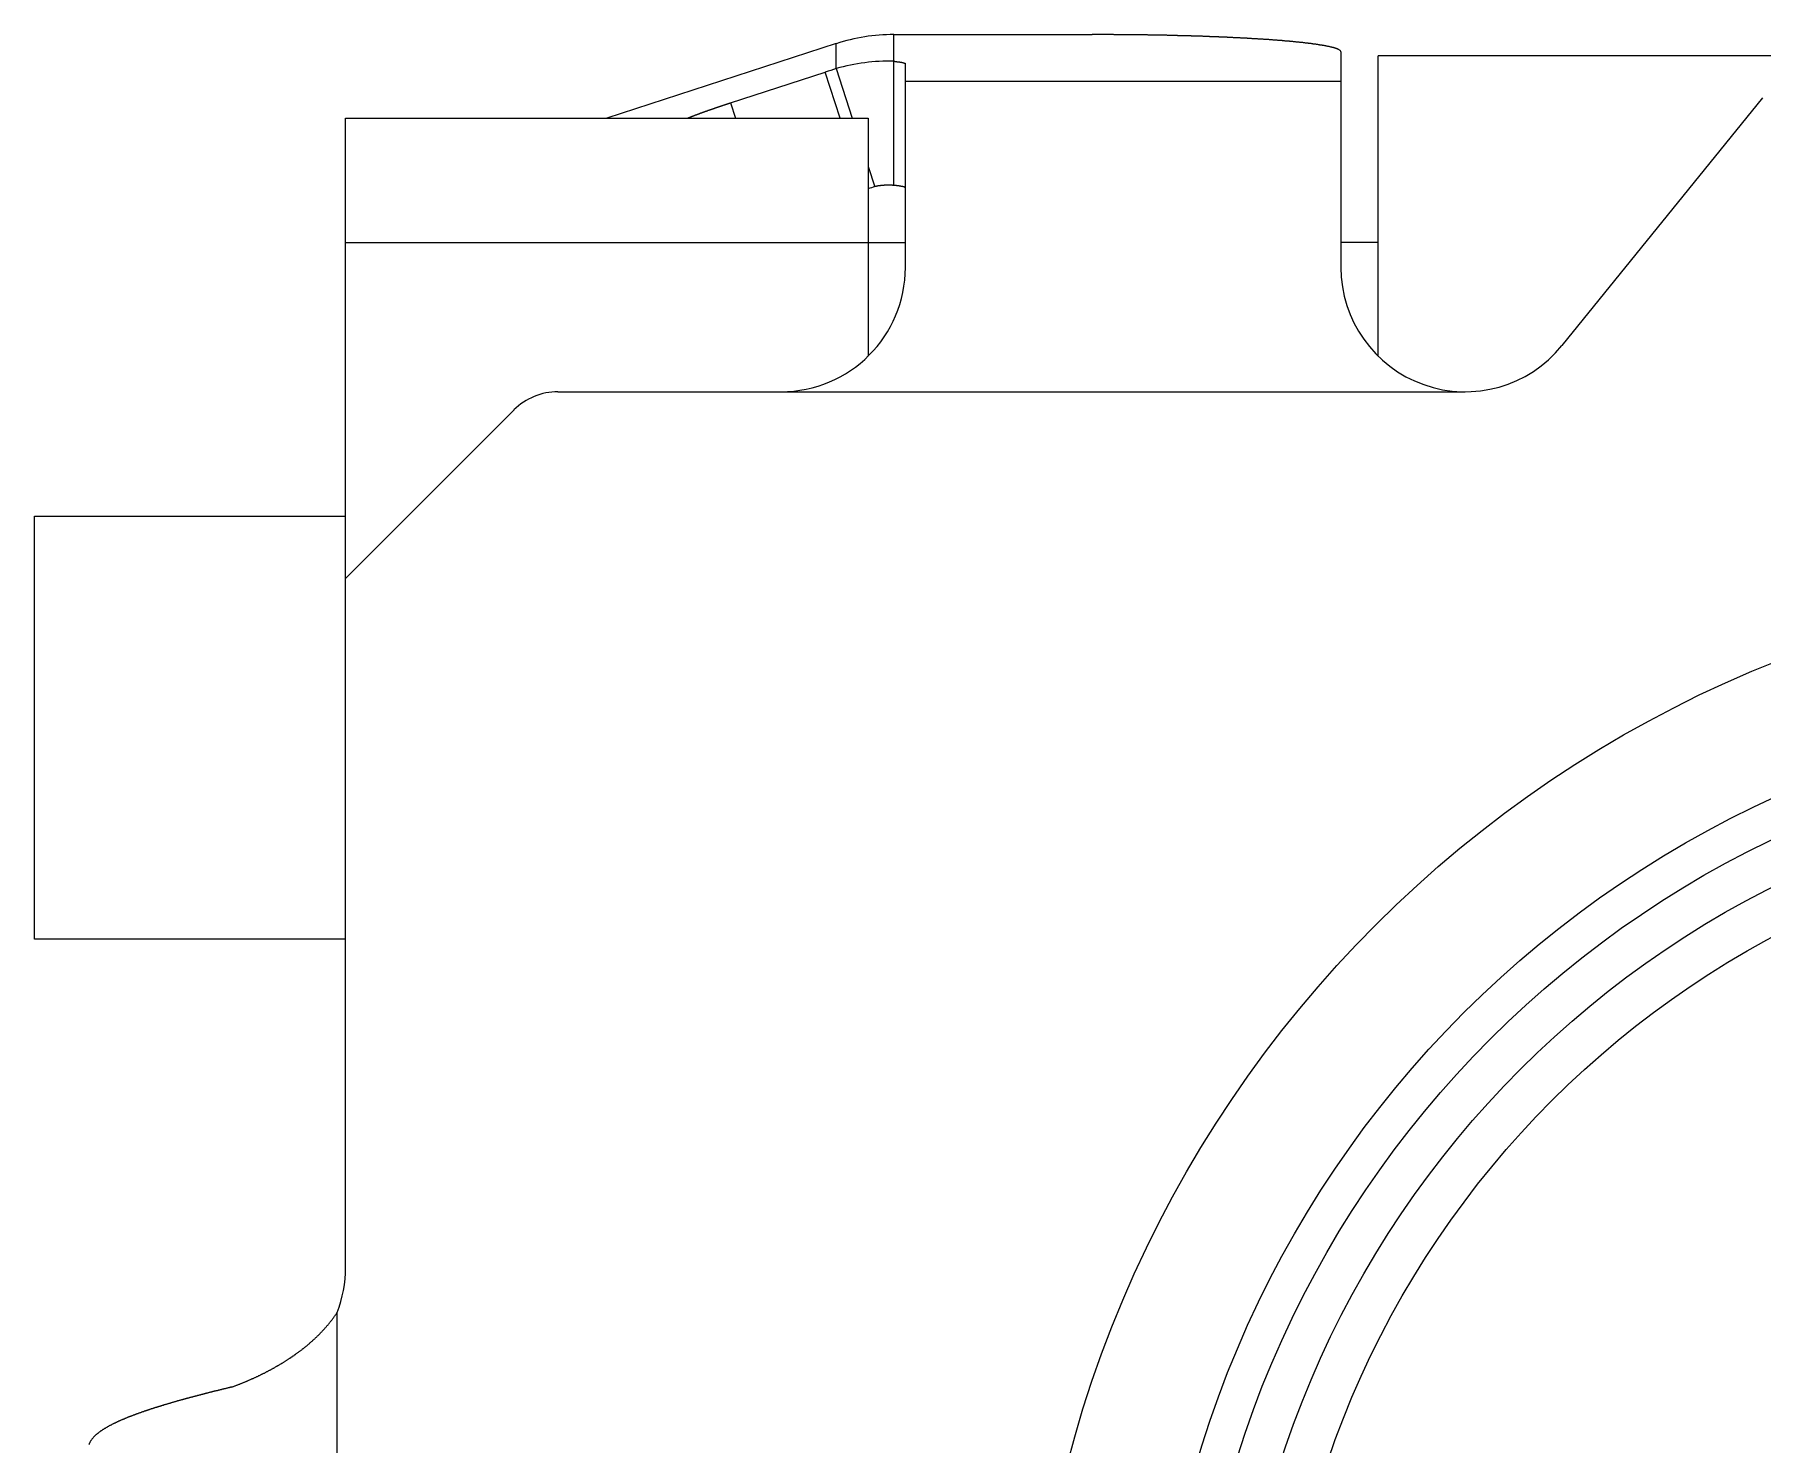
# Model space of a CAD drawing. Extents: x 16.7 to 47.9, y 2.6 to 52.9.
# Drawn here: x 28.03 to 29.419, y 49.225 to 50.358 of the extents above; entities that cross this region are included whole.
import ezdxf

# ---------------------------------------------------------------- set-up
doc = ezdxf.new("R2010")
doc.units = 0
doc.header["$LTSCALE"] = 16.335
doc.layers.get('0').update_dxf_attribs({"linetype": 'CONTINUOUS'})

msp = doc.modelspace()

# ---------------------------------------------------------------- linework, layer by layer
for p, q in [((28.6743, 50.3505), (28.4899, 50.2907)), ((28.6743, 50.3304), (28.6743, 50.3505)), ((28.7206, 50.2366), (28.7206, 50.3578)), ((28.7206, 50.3578), (28.8799, 50.3578)), ((28.7299, 50.1707), (28.7299, 50.3343)), ((29.0799, 50.3439), (29.0799, 50.1707)), ((29.1099, 50.0993), (29.1099, 50.3407)), ((30.4499, 50.3407), (29.1099, 50.3407)), ((28.5893, 50.3029), (28.6654, 50.3276)), ((28.6774, 50.2907), (28.6654, 50.3276)), ((28.6743, 50.3304), (28.6872, 50.2907)), ((29.0799, 50.3201), (28.7299, 50.3201)), ((29.4188, 50.307), (29.2576, 50.1078)), ((28.5893, 50.3029), (28.5933, 50.2907)), ((28.2799, 49.3668), (28.2799, 50.2907)), ((28.2799, 50.2907), (28.6999, 50.2907)), ((28.6999, 50.2907), (28.6999, 50.0993)), ((28.6999, 50.2517), (28.7052, 50.2355)), ((28.2799, 50.1907), (28.7299, 50.1907)), ((29.1099, 50.1907), (29.0799, 50.1907)), ((28.4506, 50.0707), (29.1799, 50.0707)), ((28.4153, 50.0561), (28.2799, 49.9207)), ((28.0299, 49.6307), (28.0299, 49.9707)), ((28.0299, 49.9707), (28.2799, 49.9707)), ((28.2799, 49.6307), (28.0299, 49.6307)), ((28.2731, 48.6108), (28.2731, 49.3307))]:
    msp.add_line(p, q)
for points in [[(29.0799, 50.3439, 0), (29.0798, 50.3443, 0), (29.0796, 50.3446, 0), (29.0793, 50.3449, 0), (29.0789, 50.3452, 0), (29.0786, 50.3455, 0), (29.0782, 50.3457, 0), (29.0778, 50.3459, 0), (29.0774, 50.346, 0), (29.0771, 50.3462, 0), (29.0767, 50.3463, 0), (29.0763, 50.3465, 0), (29.0759, 50.3466, 0), (29.0755, 50.3468, 0), (29.0751, 50.3469, 0), (29.0747, 50.347, 0), (29.0743, 50.3471, 0), (29.0739, 50.3473, 0), (29.0735, 50.3474, 0), (29.073, 50.3475, 0), (29.0726, 50.3476, 0), (29.0722, 50.3477, 0), (29.0718, 50.3478, 0), (29.0714, 50.3479, 0), (29.071, 50.348, 0), (29.0706, 50.3481, 0), (29.0702, 50.3481, 0), (29.0698, 50.3482, 0), (29.0694, 50.3483, 0), (29.0689, 50.3484, 0), (29.0685, 50.3485, 0), (29.0681, 50.3486, 0), (29.0677, 50.3487, 0), (29.0673, 50.3487, 0), (29.0669, 50.3488, 0), (29.0665, 50.3489, 0), (29.066, 50.349, 0), (29.0656, 50.349, 0), (29.0652, 50.3491, 0), (29.0648, 50.3492, 0), (29.0644, 50.3492, 0), (29.064, 50.3493, 0), (29.0636, 50.3494, 0), (29.0631, 50.3494, 0), (29.0627, 50.3495, 0), (29.0623, 50.3496, 0), (29.0619, 50.3496, 0), (29.0615, 50.3497, 0), (29.0611, 50.3498, 0), (29.0606, 50.3498, 0), (29.0602, 50.3499, 0), (29.0598, 50.35, 0), (29.0594, 50.35, 0), (29.059, 50.3501, 0), (29.0586, 50.3501, 0), (29.0581, 50.3502, 0), (29.0577, 50.3502, 0), (29.0573, 50.3503, 0), (29.0569, 50.3504, 0), (29.0565, 50.3504, 0), (29.0561, 50.3505, 0), (29.0556, 50.3505, 0), (29.0552, 50.3506, 0), (29.0548, 50.3506, 0), (29.0544, 50.3507, 0), (29.054, 50.3507, 0), (29.0536, 50.3508, 0), (29.0531, 50.3508, 0), (29.0527, 50.3509, 0), (29.0523, 50.3509, 0), (29.0519, 50.351, 0), (29.0515, 50.351, 0), (29.051, 50.3511, 0), (29.0506, 50.3511, 0), (29.0502, 50.3512, 0), (29.0498, 50.3512, 0), (29.0494, 50.3513, 0), (29.0489, 50.3513, 0), (29.0485, 50.3514, 0), (29.0481, 50.3514, 0), (29.0477, 50.3514, 0), (29.0473, 50.3515, 0), (29.0469, 50.3515, 0), (29.0464, 50.3516, 0), (29.046, 50.3516, 0), (29.0456, 50.3517, 0), (29.0452, 50.3517, 0), (29.0448, 50.3517, 0), (29.0443, 50.3518, 0), (29.0439, 50.3518, 0), (29.0435, 50.3519, 0), (29.0431, 50.3519, 0), (29.0427, 50.352, 0), (29.0422, 50.352, 0), (29.0418, 50.352, 0), (29.0414, 50.3521, 0), (29.041, 50.3521, 0), (29.0406, 50.3522, 0), (29.0402, 50.3522, 0), (29.0397, 50.3522, 0), (29.0393, 50.3523, 0), (29.0389, 50.3523, 0), (29.0385, 50.3524, 0), (29.0381, 50.3524, 0), (29.0376, 50.3524, 0), (29.0372, 50.3525, 0), (29.0368, 50.3525, 0), (29.0364, 50.3525, 0), (29.036, 50.3526, 0), (29.0355, 50.3526, 0), (29.0351, 50.3526, 0), (29.0347, 50.3527, 0), (29.0343, 50.3527, 0), (29.0339, 50.3528, 0), (29.0334, 50.3528, 0), (29.033, 50.3528, 0), (29.0326, 50.3529, 0), (29.0322, 50.3529, 0), (29.0318, 50.3529, 0), (29.0313, 50.353, 0), (29.0309, 50.353, 0), (29.0305, 50.353, 0), (29.0301, 50.3531, 0), (29.0297, 50.3531, 0), (29.0292, 50.3531, 0), (29.0288, 50.3532, 0), (29.0284, 50.3532, 0), (29.028, 50.3532, 0), (29.0276, 50.3533, 0), (29.0271, 50.3533, 0), (29.0267, 50.3533, 0), (29.0263, 50.3534, 0), (29.0259, 50.3534, 0), (29.0255, 50.3534, 0), (29.025, 50.3535, 0), (29.0246, 50.3535, 0), (29.0242, 50.3535, 0), (29.0238, 50.3535, 0), (29.0234, 50.3536, 0), (29.0229, 50.3536, 0), (29.0225, 50.3536, 0), (29.0221, 50.3537, 0), (29.0217, 50.3537, 0), (29.0213, 50.3537, 0), (29.0208, 50.3538, 0), (29.0204, 50.3538, 0), (29.02, 50.3538, 0), (29.0196, 50.3538, 0), (29.0192, 50.3539, 0), (29.0187, 50.3539, 0), (29.0183, 50.3539, 0), (29.0179, 50.3539, 0), (29.0175, 50.354, 0), (29.0171, 50.354, 0), (29.0166, 50.354, 0), (29.0162, 50.3541, 0), (29.0158, 50.3541, 0), (29.0154, 50.3541, 0), (29.015, 50.3541, 0), (29.0145, 50.3542, 0), (29.0141, 50.3542, 0), (29.0137, 50.3542, 0), (29.0133, 50.3542, 0), (29.0129, 50.3543, 0), (29.0124, 50.3543, 0), (29.012, 50.3543, 0), (29.0116, 50.3544, 0), (29.0112, 50.3544, 0), (29.0108, 50.3544, 0), (29.0103, 50.3544, 0), (29.0099, 50.3545, 0), (29.0095, 50.3545, 0), (29.0091, 50.3545, 0), (29.0087, 50.3545, 0), (29.0082, 50.3546, 0), (29.0078, 50.3546, 0), (29.0074, 50.3546, 0), (29.007, 50.3546, 0), (29.0066, 50.3547, 0), (29.0061, 50.3547, 0), (29.0057, 50.3547, 0), (29.0053, 50.3547, 0), (29.0049, 50.3547, 0), (29.0045, 50.3548, 0), (29.004, 50.3548, 0), (29.0036, 50.3548, 0), (29.0032, 50.3548, 0), (29.0028, 50.3549, 0), (29.0024, 50.3549, 0), (29.0019, 50.3549, 0), (29.0015, 50.3549, 0), (29.0011, 50.355, 0), (29.0007, 50.355, 0), (29.0003, 50.355, 0), (28.9998, 50.355, 0), (28.9994, 50.355, 0), (28.999, 50.3551, 0), (28.9986, 50.3551, 0), (28.9982, 50.3551, 0), (28.9977, 50.3551, 0), (28.9973, 50.3551, 0), (28.9969, 50.3552, 0), (28.9965, 50.3552, 0), (28.9961, 50.3552, 0), (28.9956, 50.3552, 0), (28.9952, 50.3553, 0), (28.9948, 50.3553, 0), (28.9944, 50.3553, 0), (28.9939, 50.3553, 0), (28.9935, 50.3553, 0), (28.9931, 50.3554, 0), (28.9927, 50.3554, 0), (28.9923, 50.3554, 0), (28.9918, 50.3554, 0), (28.9914, 50.3554, 0), (28.991, 50.3555, 0), (28.9906, 50.3555, 0), (28.9902, 50.3555, 0), (28.9897, 50.3555, 0), (28.9893, 50.3555, 0), (28.9889, 50.3555, 0), (28.9885, 50.3556, 0), (28.9881, 50.3556, 0), (28.9876, 50.3556, 0), (28.9872, 50.3556, 0), (28.9868, 50.3556, 0), (28.9864, 50.3557, 0), (28.986, 50.3557, 0), (28.9855, 50.3557, 0), (28.9851, 50.3557, 0), (28.9847, 50.3557, 0), (28.9843, 50.3558, 0), (28.9839, 50.3558, 0), (28.9834, 50.3558, 0), (28.983, 50.3558, 0), (28.9826, 50.3558, 0), (28.9822, 50.3558, 0), (28.9818, 50.3559, 0), (28.9813, 50.3559, 0), (28.9809, 50.3559, 0), (28.9805, 50.3559, 0), (28.9801, 50.3559, 0), (28.9796, 50.3559, 0), (28.9792, 50.356, 0), (28.9788, 50.356, 0), (28.9784, 50.356, 0), (28.978, 50.356, 0), (28.9775, 50.356, 0), (28.9771, 50.356, 0), (28.9767, 50.3561, 0), (28.9763, 50.3561, 0), (28.9759, 50.3561, 0), (28.9754, 50.3561, 0), (28.975, 50.3561, 0), (28.9746, 50.3561, 0), (28.9742, 50.3562, 0), (28.9738, 50.3562, 0), (28.9733, 50.3562, 0), (28.9729, 50.3562, 0), (28.9725, 50.3562, 0), (28.9721, 50.3562, 0), (28.9717, 50.3562, 0), (28.9712, 50.3563, 0), (28.9708, 50.3563, 0), (28.9704, 50.3563, 0), (28.97, 50.3563, 0), (28.9696, 50.3563, 0), (28.9691, 50.3563, 0), (28.9687, 50.3564, 0), (28.9683, 50.3564, 0), (28.9679, 50.3564, 0), (28.9674, 50.3564, 0), (28.967, 50.3564, 0), (28.9666, 50.3564, 0), (28.9662, 50.3564, 0), (28.9658, 50.3565, 0), (28.9653, 50.3565, 0), (28.9649, 50.3565, 0), (28.9645, 50.3565, 0), (28.9641, 50.3565, 0), (28.9637, 50.3565, 0), (28.9632, 50.3565, 0), (28.9628, 50.3565, 0), (28.9624, 50.3566, 0), (28.962, 50.3566, 0), (28.9616, 50.3566, 0), (28.9611, 50.3566, 0), (28.9607, 50.3566, 0), (28.9603, 50.3566, 0), (28.9599, 50.3566, 0), (28.9595, 50.3567, 0), (28.959, 50.3567, 0), (28.9586, 50.3567, 0), (28.9582, 50.3567, 0), (28.9578, 50.3567, 0), (28.9573, 50.3567, 0), (28.9569, 50.3567, 0), (28.9565, 50.3567, 0), (28.9561, 50.3568, 0), (28.9557, 50.3568, 0), (28.9552, 50.3568, 0), (28.9548, 50.3568, 0), (28.9544, 50.3568, 0), (28.954, 50.3568, 0), (28.9536, 50.3568, 0), (28.9531, 50.3568, 0), (28.9527, 50.3568, 0), (28.9523, 50.3569, 0), (28.9519, 50.3569, 0), (28.9515, 50.3569, 0), (28.951, 50.3569, 0), (28.9506, 50.3569, 0), (28.9502, 50.3569, 0), (28.9498, 50.3569, 0), (28.9494, 50.3569, 0), (28.9489, 50.3569, 0), (28.9485, 50.357, 0), (28.9481, 50.357, 0), (28.9477, 50.357, 0), (28.9472, 50.357, 0), (28.9468, 50.357, 0), (28.9464, 50.357, 0), (28.946, 50.357, 0), (28.9456, 50.357, 0), (28.9451, 50.357, 0), (28.9447, 50.3571, 0), (28.9443, 50.3571, 0), (28.9439, 50.3571, 0), (28.9435, 50.3571, 0), (28.943, 50.3571, 0), (28.9426, 50.3571, 0), (28.9422, 50.3571, 0), (28.9418, 50.3571, 0), (28.9414, 50.3571, 0), (28.9409, 50.3571, 0), (28.9405, 50.3571, 0), (28.9401, 50.3572, 0), (28.9397, 50.3572, 0), (28.9393, 50.3572, 0), (28.9388, 50.3572, 0), (28.9384, 50.3572, 0), (28.938, 50.3572, 0), (28.9376, 50.3572, 0), (28.9371, 50.3572, 0), (28.9367, 50.3572, 0), (28.9363, 50.3572, 0), (28.9359, 50.3572, 0), (28.9355, 50.3573, 0), (28.935, 50.3573, 0), (28.9346, 50.3573, 0), (28.9342, 50.3573, 0), (28.9338, 50.3573, 0), (28.9334, 50.3573, 0), (28.9329, 50.3573, 0), (28.9325, 50.3573, 0), (28.9321, 50.3573, 0), (28.9317, 50.3573, 0), (28.9313, 50.3573, 0), (28.9308, 50.3573, 0), (28.9304, 50.3574, 0), (28.93, 50.3574, 0), (28.9296, 50.3574, 0), (28.9292, 50.3574, 0), (28.9287, 50.3574, 0), (28.9283, 50.3574, 0), (28.9279, 50.3574, 0), (28.9275, 50.3574, 0), (28.927, 50.3574, 0), (28.9266, 50.3574, 0), (28.9262, 50.3574, 0), (28.9258, 50.3574, 0), (28.9254, 50.3574, 0), (28.9249, 50.3574, 0), (28.9245, 50.3575, 0), (28.9241, 50.3575, 0), (28.9237, 50.3575, 0), (28.9233, 50.3575, 0), (28.9228, 50.3575, 0), (28.9224, 50.3575, 0), (28.922, 50.3575, 0), (28.9216, 50.3575, 0), (28.9212, 50.3575, 0), (28.9207, 50.3575, 0), (28.9203, 50.3575, 0), (28.9199, 50.3575, 0), (28.9195, 50.3575, 0), (28.919, 50.3575, 0), (28.9186, 50.3575, 0), (28.9182, 50.3575, 0), (28.9178, 50.3576, 0), (28.9174, 50.3576, 0), (28.9169, 50.3576, 0), (28.9165, 50.3576, 0), (28.9161, 50.3576, 0), (28.9157, 50.3576, 0), (28.9153, 50.3576, 0), (28.9148, 50.3576, 0), (28.9144, 50.3576, 0), (28.914, 50.3576, 0), (28.9136, 50.3576, 0), (28.9132, 50.3576, 0), (28.9127, 50.3576, 0), (28.9123, 50.3576, 0), (28.9119, 50.3576, 0), (28.9115, 50.3576, 0), (28.9111, 50.3576, 0), (28.9106, 50.3576, 0), (28.9102, 50.3576, 0), (28.9098, 50.3576, 0), (28.9094, 50.3577, 0), (28.9089, 50.3577, 0), (28.9085, 50.3577, 0), (28.9081, 50.3577, 0), (28.9077, 50.3577, 0), (28.9073, 50.3577, 0), (28.9068, 50.3577, 0), (28.9064, 50.3577, 0), (28.906, 50.3577, 0), (28.9056, 50.3577, 0), (28.9052, 50.3577, 0), (28.9047, 50.3577, 0), (28.9043, 50.3577, 0), (28.9039, 50.3577, 0), (28.9035, 50.3577, 0), (28.9031, 50.3577, 0), (28.9026, 50.3577, 0), (28.9022, 50.3577, 0), (28.9018, 50.3577, 0), (28.9014, 50.3577, 0), (28.9009, 50.3577, 0), (28.9005, 50.3577, 0), (28.9001, 50.3577, 0), (28.8997, 50.3577, 0), (28.8993, 50.3577, 0), (28.8988, 50.3577, 0), (28.8984, 50.3577, 0), (28.898, 50.3577, 0), (28.8976, 50.3577, 0), (28.8972, 50.3578, 0), (28.8967, 50.3578, 0), (28.8963, 50.3578, 0), (28.8959, 50.3578, 0), (28.8955, 50.3578, 0), (28.8951, 50.3578, 0), (28.8946, 50.3578, 0), (28.8942, 50.3578, 0), (28.8938, 50.3578, 0), (28.8934, 50.3578, 0), (28.8929, 50.3578, 0), (28.8925, 50.3578, 0), (28.8921, 50.3578, 0), (28.8917, 50.3578, 0), (28.8913, 50.3578, 0), (28.8908, 50.3578, 0), (28.8904, 50.3578, 0), (28.89, 50.3578, 0), (28.8896, 50.3578, 0), (28.8892, 50.3578, 0), (28.8887, 50.3578, 0), (28.8883, 50.3578, 0), (28.8879, 50.3578, 0), (28.8875, 50.3578, 0), (28.8871, 50.3578, 0), (28.8866, 50.3578, 0), (28.8862, 50.3578, 0), (28.8858, 50.3578, 0), (28.8854, 50.3578, 0), (28.8849, 50.3578, 0), (28.8845, 50.3578, 0), (28.8841, 50.3578, 0), (28.8837, 50.3578, 0), (28.8833, 50.3578, 0), (28.8828, 50.3578, 0), (28.8824, 50.3578, 0), (28.882, 50.3578, 0), (28.8816, 50.3578, 0), (28.8812, 50.3578, 0), (28.8807, 50.3578, 0), (28.8803, 50.3578, 0), (28.8799, 50.3578, 0)], [(28.7206, 50.3363, 0), (28.7206, 50.3363, 0), (28.7207, 50.3363, 0), (28.7207, 50.3363, 0), (28.7208, 50.3363, 0), (28.7208, 50.3363, 0), (28.7208, 50.3363, 0), (28.7209, 50.3363, 0), (28.7209, 50.3363, 0), (28.7209, 50.3363, 0), (28.721, 50.3363, 0), (28.721, 50.3363, 0), (28.7211, 50.3363, 0), (28.7211, 50.3363, 0), (28.7211, 50.3363, 0), (28.7212, 50.3363, 0), (28.7212, 50.3363, 0), (28.7212, 50.3363, 0), (28.7213, 50.3363, 0), (28.7213, 50.3362, 0), (28.7214, 50.3362, 0), (28.7214, 50.3362, 0), (28.7214, 50.3362, 0), (28.7215, 50.3362, 0), (28.7215, 50.3362, 0), (28.7215, 50.3362, 0), (28.7216, 50.3362, 0), (28.7216, 50.3362, 0), (28.7217, 50.3362, 0), (28.7217, 50.3362, 0), (28.7217, 50.3362, 0), (28.7218, 50.3362, 0), (28.7218, 50.3362, 0), (28.7219, 50.3362, 0), (28.7219, 50.3362, 0), (28.7219, 50.3362, 0), (28.722, 50.3362, 0), (28.722, 50.3362, 0), (28.722, 50.3362, 0), (28.7221, 50.3362, 0), (28.7221, 50.3362, 0), (28.7222, 50.3362, 0), (28.7222, 50.3362, 0), (28.7222, 50.3362, 0), (28.7223, 50.3361, 0), (28.7223, 50.3361, 0), (28.7223, 50.3361, 0), (28.7224, 50.3361, 0), (28.7224, 50.3361, 0), (28.7225, 50.3361, 0), (28.7225, 50.3361, 0), (28.7225, 50.3361, 0), (28.7226, 50.3361, 0), (28.7226, 50.3361, 0), (28.7226, 50.3361, 0), (28.7227, 50.3361, 0), (28.7227, 50.3361, 0), (28.7228, 50.3361, 0), (28.7228, 50.3361, 0), (28.7228, 50.3361, 0), (28.7229, 50.3361, 0), (28.7229, 50.3361, 0), (28.7229, 50.3361, 0), (28.723, 50.3361, 0), (28.723, 50.3361, 0), (28.7231, 50.3361, 0), (28.7231, 50.3361, 0), (28.7231, 50.336, 0), (28.7232, 50.336, 0), (28.7232, 50.336, 0), (28.7232, 50.336, 0), (28.7233, 50.336, 0), (28.7233, 50.336, 0), (28.7234, 50.336, 0), (28.7234, 50.336, 0), (28.7234, 50.336, 0), (28.7235, 50.336, 0), (28.7235, 50.336, 0), (28.7235, 50.336, 0), (28.7236, 50.336, 0), (28.7236, 50.336, 0), (28.7237, 50.336, 0), (28.7237, 50.336, 0), (28.7237, 50.336, 0), (28.7238, 50.336, 0), (28.7238, 50.336, 0), (28.7238, 50.336, 0), (28.7239, 50.336, 0), (28.7239, 50.3359, 0), (28.724, 50.3359, 0), (28.724, 50.3359, 0), (28.724, 50.3359, 0), (28.7241, 50.3359, 0), (28.7241, 50.3359, 0), (28.7241, 50.3359, 0), (28.7242, 50.3359, 0), (28.7242, 50.3359, 0), (28.7243, 50.3359, 0), (28.7243, 50.3359, 0), (28.7243, 50.3359, 0), (28.7244, 50.3359, 0), (28.7244, 50.3359, 0), (28.7244, 50.3359, 0), (28.7245, 50.3359, 0), (28.7245, 50.3359, 0), (28.7246, 50.3359, 0), (28.7246, 50.3359, 0), (28.7246, 50.3359, 0), (28.7247, 50.3358, 0), (28.7247, 50.3358, 0), (28.7247, 50.3358, 0), (28.7248, 50.3358, 0), (28.7248, 50.3358, 0), (28.7249, 50.3358, 0), (28.7249, 50.3358, 0), (28.7249, 50.3358, 0), (28.725, 50.3358, 0), (28.725, 50.3358, 0), (28.725, 50.3358, 0), (28.7251, 50.3358, 0), (28.7251, 50.3358, 0), (28.7252, 50.3358, 0), (28.7252, 50.3358, 0), (28.7252, 50.3358, 0), (28.7253, 50.3358, 0), (28.7253, 50.3358, 0), (28.7253, 50.3358, 0), (28.7254, 50.3357, 0), (28.7254, 50.3357, 0), (28.7255, 50.3357, 0), (28.7255, 50.3357, 0), (28.7255, 50.3357, 0), (28.7256, 50.3357, 0), (28.7256, 50.3357, 0), (28.7256, 50.3357, 0), (28.7257, 50.3357, 0), (28.7257, 50.3357, 0), (28.7258, 50.3357, 0), (28.7258, 50.3357, 0), (28.7258, 50.3357, 0), (28.7259, 50.3357, 0), (28.7259, 50.3357, 0), (28.7259, 50.3357, 0), (28.726, 50.3356, 0), (28.726, 50.3356, 0), (28.7261, 50.3356, 0), (28.7261, 50.3356, 0), (28.7261, 50.3356, 0), (28.7262, 50.3356, 0), (28.7262, 50.3356, 0), (28.7262, 50.3356, 0), (28.7263, 50.3356, 0), (28.7263, 50.3356, 0), (28.7264, 50.3356, 0), (28.7264, 50.3356, 0), (28.7264, 50.3356, 0), (28.7265, 50.3356, 0), (28.7265, 50.3356, 0), (28.7265, 50.3356, 0), (28.7266, 50.3355, 0), (28.7266, 50.3355, 0), (28.7267, 50.3355, 0), (28.7267, 50.3355, 0), (28.7267, 50.3355, 0), (28.7268, 50.3355, 0), (28.7268, 50.3355, 0), (28.7268, 50.3355, 0), (28.7269, 50.3355, 0), (28.7269, 50.3355, 0), (28.727, 50.3355, 0), (28.727, 50.3355, 0), (28.727, 50.3355, 0), (28.7271, 50.3355, 0), (28.7271, 50.3354, 0), (28.7271, 50.3354, 0), (28.7272, 50.3354, 0), (28.7272, 50.3354, 0), (28.7273, 50.3354, 0), (28.7273, 50.3354, 0), (28.7273, 50.3354, 0), (28.7274, 50.3354, 0), (28.7274, 50.3354, 0), (28.7274, 50.3354, 0), (28.7275, 50.3354, 0), (28.7275, 50.3354, 0), (28.7276, 50.3354, 0), (28.7276, 50.3353, 0), (28.7276, 50.3353, 0), (28.7277, 50.3353, 0), (28.7277, 50.3353, 0), (28.7277, 50.3353, 0), (28.7278, 50.3353, 0), (28.7278, 50.3353, 0), (28.7278, 50.3353, 0), (28.7279, 50.3353, 0), (28.7279, 50.3353, 0), (28.728, 50.3353, 0), (28.728, 50.3352, 0), (28.728, 50.3352, 0), (28.7281, 50.3352, 0), (28.7281, 50.3352, 0), (28.7281, 50.3352, 0), (28.7282, 50.3352, 0), (28.7282, 50.3352, 0), (28.7283, 50.3352, 0), (28.7283, 50.3352, 0), (28.7283, 50.3352, 0), (28.7284, 50.3352, 0), (28.7284, 50.3351, 0), (28.7284, 50.3351, 0), (28.7285, 50.3351, 0), (28.7285, 50.3351, 0), (28.7285, 50.3351, 0), (28.7286, 50.3351, 0), (28.7286, 50.3351, 0), (28.7287, 50.3351, 0), (28.7287, 50.3351, 0), (28.7287, 50.335, 0), (28.7288, 50.335, 0), (28.7288, 50.335, 0), (28.7288, 50.335, 0), (28.7289, 50.335, 0), (28.7289, 50.335, 0), (28.7289, 50.335, 0), (28.729, 50.335, 0), (28.729, 50.3349, 0), (28.7291, 50.3349, 0), (28.7291, 50.3349, 0), (28.7291, 50.3349, 0), (28.7292, 50.3349, 0), (28.7292, 50.3349, 0), (28.7292, 50.3349, 0), (28.7293, 50.3348, 0), (28.7293, 50.3348, 0), (28.7293, 50.3348, 0), (28.7294, 50.3348, 0), (28.7294, 50.3348, 0), (28.7294, 50.3348, 0), (28.7295, 50.3348, 0), (28.7295, 50.3347, 0), (28.7295, 50.3347, 0), (28.7296, 50.3347, 0), (28.7296, 50.3347, 0), (28.7296, 50.3347, 0), (28.7297, 50.3346, 0), (28.7297, 50.3346, 0), (28.7297, 50.3346, 0), (28.7298, 50.3346, 0), (28.7298, 50.3345, 0), (28.7298, 50.3345, 0), (28.7298, 50.3345, 0), (28.7299, 50.3344, 0), (28.7299, 50.3344, 0), (28.7299, 50.3344, 0), (28.7299, 50.3343, 0), (28.7299, 50.3343, 0)], [(28.5548, 50.2906, 0), (28.555, 50.2907, 0), (28.5552, 50.2908, 0), (28.5554, 50.2909, 0), (28.5556, 50.291, 0), (28.5558, 50.2911, 0), (28.5561, 50.2912, 0), (28.5563, 50.2912, 0), (28.5565, 50.2913, 0), (28.5567, 50.2914, 0), (28.5569, 50.2915, 0), (28.5571, 50.2916, 0), (28.5573, 50.2917, 0), (28.5576, 50.2917, 0), (28.5578, 50.2918, 0), (28.558, 50.2919, 0), (28.5582, 50.292, 0), (28.5584, 50.2921, 0), (28.5586, 50.2922, 0), (28.5588, 50.2922, 0), (28.5591, 50.2923, 0), (28.5593, 50.2924, 0), (28.5595, 50.2925, 0), (28.5597, 50.2926, 0), (28.5599, 50.2927, 0), (28.5601, 50.2927, 0), (28.5604, 50.2928, 0), (28.5606, 50.2929, 0), (28.5608, 50.293, 0), (28.561, 50.2931, 0), (28.5612, 50.2932, 0), (28.5614, 50.2932, 0), (28.5616, 50.2933, 0), (28.5619, 50.2934, 0), (28.5621, 50.2935, 0), (28.5623, 50.2936, 0), (28.5625, 50.2936, 0), (28.5627, 50.2937, 0), (28.5629, 50.2938, 0), (28.5632, 50.2939, 0), (28.5634, 50.294, 0), (28.5636, 50.294, 0), (28.5638, 50.2941, 0), (28.564, 50.2942, 0), (28.5642, 50.2943, 0), (28.5645, 50.2944, 0), (28.5647, 50.2944, 0), (28.5649, 50.2945, 0), (28.5651, 50.2946, 0), (28.5653, 50.2947, 0), (28.5655, 50.2948, 0), (28.5658, 50.2948, 0), (28.566, 50.2949, 0), (28.5662, 50.295, 0), (28.5664, 50.2951, 0), (28.5666, 50.2952, 0), (28.5668, 50.2952, 0), (28.5671, 50.2953, 0), (28.5673, 50.2954, 0), (28.5675, 50.2955, 0), (28.5677, 50.2955, 0), (28.5679, 50.2956, 0), (28.5681, 50.2957, 0), (28.5684, 50.2958, 0), (28.5686, 50.2959, 0), (28.5688, 50.2959, 0), (28.569, 50.296, 0), (28.5692, 50.2961, 0), (28.5695, 50.2962, 0), (28.5697, 50.2962, 0), (28.5699, 50.2963, 0), (28.5701, 50.2964, 0), (28.5703, 50.2965, 0), (28.5705, 50.2966, 0), (28.5708, 50.2966, 0), (28.571, 50.2967, 0), (28.5712, 50.2968, 0), (28.5714, 50.2969, 0), (28.5716, 50.2969, 0), (28.5718, 50.297, 0), (28.5721, 50.2971, 0), (28.5723, 50.2972, 0), (28.5725, 50.2973, 0), (28.5727, 50.2973, 0), (28.5729, 50.2974, 0), (28.5731, 50.2975, 0), (28.5734, 50.2976, 0), (28.5736, 50.2976, 0), (28.5738, 50.2977, 0), (28.574, 50.2978, 0), (28.5742, 50.2979, 0), (28.5745, 50.2979, 0), (28.5747, 50.298, 0), (28.5749, 50.2981, 0), (28.5751, 50.2982, 0), (28.5753, 50.2982, 0), (28.5755, 50.2983, 0), (28.5758, 50.2984, 0), (28.576, 50.2985, 0), (28.5762, 50.2985, 0), (28.5764, 50.2986, 0), (28.5766, 50.2987, 0), (28.5769, 50.2988, 0), (28.5771, 50.2988, 0), (28.5773, 50.2989, 0), (28.5775, 50.299, 0), (28.5777, 50.2991, 0), (28.5779, 50.2991, 0), (28.5782, 50.2992, 0), (28.5784, 50.2993, 0), (28.5786, 50.2994, 0), (28.5788, 50.2994, 0), (28.579, 50.2995, 0), (28.5793, 50.2996, 0), (28.5795, 50.2997, 0), (28.5797, 50.2997, 0), (28.5799, 50.2998, 0), (28.5801, 50.2999, 0), (28.5803, 50.3, 0), (28.5806, 50.3, 0), (28.5808, 50.3001, 0), (28.581, 50.3002, 0), (28.5812, 50.3003, 0), (28.5814, 50.3003, 0), (28.5817, 50.3004, 0), (28.5819, 50.3005, 0), (28.5821, 50.3005, 0), (28.5823, 50.3006, 0), (28.5825, 50.3007, 0), (28.5828, 50.3008, 0), (28.583, 50.3008, 0), (28.5832, 50.3009, 0), (28.5834, 50.301, 0), (28.5836, 50.3011, 0), (28.5838, 50.3011, 0), (28.5841, 50.3012, 0), (28.5843, 50.3013, 0), (28.5845, 50.3014, 0), (28.5847, 50.3014, 0), (28.5849, 50.3015, 0), (28.5852, 50.3016, 0), (28.5854, 50.3016, 0), (28.5856, 50.3017, 0), (28.5858, 50.3018, 0), (28.586, 50.3019, 0), (28.5863, 50.3019, 0), (28.5865, 50.302, 0), (28.5867, 50.3021, 0), (28.5869, 50.3021, 0), (28.5871, 50.3022, 0), (28.5874, 50.3023, 0), (28.5876, 50.3024, 0), (28.5878, 50.3024, 0), (28.588, 50.3025, 0), (28.5882, 50.3026, 0), (28.5885, 50.3026, 0), (28.5887, 50.3027, 0), (28.5889, 50.3028, 0), (28.5891, 50.3029, 0), (28.5893, 50.3029, 0)], [(28.7206, 50.2366, 0), (28.7205, 50.2366, 0), (28.7204, 50.2366, 0), (28.7203, 50.2366, 0), (28.7202, 50.2366, 0), (28.7201, 50.2366, 0), (28.72, 50.2366, 0), (28.7199, 50.2366, 0), (28.7198, 50.2366, 0), (28.7197, 50.2366, 0), (28.7196, 50.2366, 0), (28.7195, 50.2366, 0), (28.7194, 50.2367, 0), (28.7193, 50.2367, 0), (28.7192, 50.2367, 0), (28.7191, 50.2367, 0), (28.719, 50.2367, 0), (28.719, 50.2367, 0), (28.7189, 50.2367, 0), (28.7188, 50.2367, 0), (28.7187, 50.2367, 0), (28.7186, 50.2367, 0), (28.7185, 50.2367, 0), (28.7184, 50.2367, 0), (28.7183, 50.2367, 0), (28.7182, 50.2367, 0), (28.7181, 50.2367, 0), (28.718, 50.2367, 0), (28.7179, 50.2367, 0), (28.7178, 50.2367, 0), (28.7177, 50.2367, 0), (28.7176, 50.2367, 0), (28.7175, 50.2367, 0), (28.7174, 50.2367, 0), (28.7173, 50.2368, 0), (28.7172, 50.2368, 0), (28.7171, 50.2368, 0), (28.717, 50.2368, 0), (28.7169, 50.2368, 0), (28.7168, 50.2368, 0), (28.7167, 50.2368, 0), (28.7166, 50.2368, 0), (28.7165, 50.2368, 0), (28.7164, 50.2368, 0), (28.7163, 50.2368, 0), (28.7162, 50.2368, 0), (28.7161, 50.2368, 0), (28.716, 50.2368, 0), (28.7159, 50.2368, 0), (28.7158, 50.2368, 0), (28.7157, 50.2368, 0), (28.7156, 50.2368, 0), (28.7155, 50.2368, 0), (28.7154, 50.2368, 0), (28.7153, 50.2368, 0), (28.7152, 50.2368, 0), (28.7151, 50.2368, 0), (28.715, 50.2368, 0), (28.7149, 50.2367, 0), (28.7148, 50.2367, 0), (28.7147, 50.2367, 0), (28.7147, 50.2367, 0), (28.7146, 50.2367, 0), (28.7145, 50.2367, 0), (28.7144, 50.2367, 0), (28.7143, 50.2367, 0), (28.7142, 50.2367, 0), (28.7141, 50.2367, 0), (28.714, 50.2367, 0), (28.7139, 50.2367, 0), (28.7138, 50.2367, 0), (28.7137, 50.2367, 0), (28.7136, 50.2367, 0), (28.7135, 50.2367, 0), (28.7134, 50.2367, 0), (28.7133, 50.2367, 0), (28.7132, 50.2367, 0), (28.7131, 50.2367, 0), (28.713, 50.2367, 0), (28.7129, 50.2367, 0), (28.7128, 50.2367, 0), (28.7127, 50.2366, 0), (28.7126, 50.2366, 0), (28.7125, 50.2366, 0), (28.7124, 50.2366, 0), (28.7123, 50.2366, 0), (28.7122, 50.2366, 0), (28.7121, 50.2366, 0), (28.712, 50.2366, 0), (28.7119, 50.2366, 0), (28.7118, 50.2366, 0), (28.7117, 50.2366, 0), (28.7116, 50.2366, 0), (28.7115, 50.2365, 0), (28.7114, 50.2365, 0), (28.7113, 50.2365, 0), (28.7112, 50.2365, 0), (28.7111, 50.2365, 0), (28.711, 50.2365, 0), (28.7109, 50.2365, 0), (28.7108, 50.2365, 0), (28.7107, 50.2365, 0), (28.7106, 50.2365, 0), (28.7106, 50.2364, 0), (28.7105, 50.2364, 0), (28.7104, 50.2364, 0), (28.7103, 50.2364, 0), (28.7102, 50.2364, 0), (28.7101, 50.2364, 0), (28.71, 50.2364, 0), (28.7099, 50.2364, 0), (28.7098, 50.2364, 0), (28.7097, 50.2363, 0), (28.7096, 50.2363, 0), (28.7095, 50.2363, 0), (28.7094, 50.2363, 0), (28.7093, 50.2363, 0), (28.7092, 50.2363, 0), (28.7091, 50.2363, 0), (28.709, 50.2362, 0), (28.7089, 50.2362, 0), (28.7088, 50.2362, 0), (28.7087, 50.2362, 0), (28.7086, 50.2362, 0), (28.7085, 50.2362, 0), (28.7084, 50.2362, 0), (28.7083, 50.2361, 0), (28.7082, 50.2361, 0), (28.7081, 50.2361, 0), (28.708, 50.2361, 0), (28.7079, 50.2361, 0), (28.7078, 50.2361, 0), (28.7077, 50.236, 0), (28.7076, 50.236, 0), (28.7075, 50.236, 0), (28.7075, 50.236, 0), (28.7074, 50.236, 0), (28.7073, 50.236, 0), (28.7072, 50.2359, 0), (28.7071, 50.2359, 0), (28.707, 50.2359, 0), (28.7069, 50.2359, 0), (28.7068, 50.2359, 0), (28.7067, 50.2359, 0), (28.7066, 50.2358, 0), (28.7065, 50.2358, 0), (28.7064, 50.2358, 0), (28.7063, 50.2358, 0), (28.7062, 50.2358, 0), (28.7061, 50.2357, 0), (28.706, 50.2357, 0), (28.7059, 50.2357, 0), (28.7058, 50.2357, 0), (28.7057, 50.2357, 0), (28.7056, 50.2356, 0), (28.7055, 50.2356, 0), (28.7054, 50.2356, 0), (28.7053, 50.2356, 0), (28.7052, 50.2355, 0), (28.7052, 50.2355, 0)], [(28.7299, 50.2345, 0), (28.7299, 50.2346, 0), (28.7299, 50.2346, 0), (28.7299, 50.2346, 0), (28.7299, 50.2347, 0), (28.7298, 50.2347, 0), (28.7298, 50.2347, 0), (28.7298, 50.2348, 0), (28.7298, 50.2348, 0), (28.7297, 50.2348, 0), (28.7297, 50.2349, 0), (28.7297, 50.2349, 0), (28.7296, 50.2349, 0), (28.7296, 50.2349, 0), (28.7296, 50.2349, 0), (28.7295, 50.235, 0), (28.7295, 50.235, 0), (28.7295, 50.235, 0), (28.7294, 50.235, 0), (28.7294, 50.235, 0), (28.7294, 50.235, 0), (28.7293, 50.2351, 0), (28.7293, 50.2351, 0), (28.7293, 50.2351, 0), (28.7292, 50.2351, 0), (28.7292, 50.2351, 0), (28.7292, 50.2351, 0), (28.7291, 50.2351, 0), (28.7291, 50.2352, 0), (28.7291, 50.2352, 0), (28.729, 50.2352, 0), (28.729, 50.2352, 0), (28.7289, 50.2352, 0), (28.7289, 50.2352, 0), (28.7289, 50.2352, 0), (28.7288, 50.2353, 0), (28.7288, 50.2353, 0), (28.7288, 50.2353, 0), (28.7287, 50.2353, 0), (28.7287, 50.2353, 0), (28.7287, 50.2353, 0), (28.7286, 50.2353, 0), (28.7286, 50.2353, 0), (28.7285, 50.2353, 0), (28.7285, 50.2354, 0), (28.7285, 50.2354, 0), (28.7284, 50.2354, 0), (28.7284, 50.2354, 0), (28.7284, 50.2354, 0), (28.7283, 50.2354, 0), (28.7283, 50.2354, 0), (28.7283, 50.2354, 0), (28.7282, 50.2354, 0), (28.7282, 50.2354, 0), (28.7281, 50.2355, 0), (28.7281, 50.2355, 0), (28.7281, 50.2355, 0), (28.728, 50.2355, 0), (28.728, 50.2355, 0), (28.728, 50.2355, 0), (28.7279, 50.2355, 0), (28.7279, 50.2355, 0), (28.7278, 50.2355, 0), (28.7278, 50.2355, 0), (28.7278, 50.2355, 0), (28.7277, 50.2356, 0), (28.7277, 50.2356, 0), (28.7277, 50.2356, 0), (28.7276, 50.2356, 0), (28.7276, 50.2356, 0), (28.7276, 50.2356, 0), (28.7275, 50.2356, 0), (28.7275, 50.2356, 0), (28.7274, 50.2356, 0), (28.7274, 50.2356, 0), (28.7274, 50.2356, 0), (28.7273, 50.2356, 0), (28.7273, 50.2357, 0), (28.7273, 50.2357, 0), (28.7272, 50.2357, 0), (28.7272, 50.2357, 0), (28.7271, 50.2357, 0), (28.7271, 50.2357, 0), (28.7271, 50.2357, 0), (28.727, 50.2357, 0), (28.727, 50.2357, 0), (28.727, 50.2357, 0), (28.7269, 50.2357, 0), (28.7269, 50.2357, 0), (28.7268, 50.2357, 0), (28.7268, 50.2357, 0), (28.7268, 50.2358, 0), (28.7267, 50.2358, 0), (28.7267, 50.2358, 0), (28.7267, 50.2358, 0), (28.7266, 50.2358, 0), (28.7266, 50.2358, 0), (28.7265, 50.2358, 0), (28.7265, 50.2358, 0), (28.7265, 50.2358, 0), (28.7264, 50.2358, 0), (28.7264, 50.2358, 0), (28.7264, 50.2358, 0), (28.7263, 50.2358, 0), (28.7263, 50.2358, 0), (28.7262, 50.2358, 0), (28.7262, 50.2359, 0), (28.7262, 50.2359, 0), (28.7261, 50.2359, 0), (28.7261, 50.2359, 0), (28.7261, 50.2359, 0), (28.726, 50.2359, 0), (28.726, 50.2359, 0), (28.7259, 50.2359, 0), (28.7259, 50.2359, 0), (28.7259, 50.2359, 0), (28.7258, 50.2359, 0), (28.7258, 50.2359, 0), (28.7258, 50.2359, 0), (28.7257, 50.2359, 0), (28.7257, 50.2359, 0), (28.7256, 50.2359, 0), (28.7256, 50.236, 0), (28.7256, 50.236, 0), (28.7255, 50.236, 0), (28.7255, 50.236, 0), (28.7255, 50.236, 0), (28.7254, 50.236, 0), (28.7254, 50.236, 0), (28.7253, 50.236, 0), (28.7253, 50.236, 0), (28.7253, 50.236, 0), (28.7252, 50.236, 0), (28.7252, 50.236, 0), (28.7252, 50.236, 0), (28.7251, 50.236, 0), (28.7251, 50.236, 0), (28.725, 50.236, 0), (28.725, 50.236, 0), (28.725, 50.236, 0), (28.7249, 50.2361, 0), (28.7249, 50.2361, 0), (28.7249, 50.2361, 0), (28.7248, 50.2361, 0), (28.7248, 50.2361, 0), (28.7247, 50.2361, 0), (28.7247, 50.2361, 0), (28.7247, 50.2361, 0), (28.7246, 50.2361, 0), (28.7246, 50.2361, 0), (28.7246, 50.2361, 0), (28.7245, 50.2361, 0), (28.7245, 50.2361, 0), (28.7244, 50.2361, 0), (28.7244, 50.2361, 0), (28.7244, 50.2361, 0), (28.7243, 50.2361, 0), (28.7243, 50.2361, 0), (28.7243, 50.2361, 0), (28.7242, 50.2362, 0), (28.7242, 50.2362, 0), (28.7241, 50.2362, 0), (28.7241, 50.2362, 0), (28.7241, 50.2362, 0), (28.724, 50.2362, 0), (28.724, 50.2362, 0), (28.724, 50.2362, 0), (28.7239, 50.2362, 0), (28.7239, 50.2362, 0), (28.7238, 50.2362, 0), (28.7238, 50.2362, 0), (28.7238, 50.2362, 0), (28.7237, 50.2362, 0), (28.7237, 50.2362, 0), (28.7237, 50.2362, 0), (28.7236, 50.2362, 0), (28.7236, 50.2362, 0), (28.7235, 50.2362, 0), (28.7235, 50.2362, 0), (28.7235, 50.2362, 0), (28.7234, 50.2363, 0), (28.7234, 50.2363, 0), (28.7234, 50.2363, 0), (28.7233, 50.2363, 0), (28.7233, 50.2363, 0), (28.7232, 50.2363, 0), (28.7232, 50.2363, 0), (28.7232, 50.2363, 0), (28.7231, 50.2363, 0), (28.7231, 50.2363, 0), (28.7231, 50.2363, 0), (28.723, 50.2363, 0), (28.723, 50.2363, 0), (28.7229, 50.2363, 0), (28.7229, 50.2363, 0), (28.7229, 50.2363, 0), (28.7228, 50.2363, 0), (28.7228, 50.2363, 0), (28.7228, 50.2363, 0), (28.7227, 50.2363, 0), (28.7227, 50.2363, 0), (28.7226, 50.2363, 0), (28.7226, 50.2364, 0), (28.7226, 50.2364, 0), (28.7225, 50.2364, 0), (28.7225, 50.2364, 0), (28.7225, 50.2364, 0), (28.7224, 50.2364, 0), (28.7224, 50.2364, 0), (28.7223, 50.2364, 0), (28.7223, 50.2364, 0), (28.7223, 50.2364, 0), (28.7222, 50.2364, 0), (28.7222, 50.2364, 0), (28.7222, 50.2364, 0), (28.7221, 50.2364, 0), (28.7221, 50.2364, 0), (28.722, 50.2364, 0), (28.722, 50.2364, 0), (28.722, 50.2364, 0), (28.7219, 50.2364, 0), (28.7219, 50.2364, 0), (28.7219, 50.2364, 0), (28.7218, 50.2364, 0), (28.7218, 50.2364, 0), (28.7217, 50.2364, 0), (28.7217, 50.2365, 0), (28.7217, 50.2365, 0), (28.7216, 50.2365, 0), (28.7216, 50.2365, 0), (28.7215, 50.2365, 0), (28.7215, 50.2365, 0), (28.7215, 50.2365, 0), (28.7214, 50.2365, 0), (28.7214, 50.2365, 0), (28.7214, 50.2365, 0), (28.7213, 50.2365, 0), (28.7213, 50.2365, 0), (28.7212, 50.2365, 0), (28.7212, 50.2365, 0), (28.7212, 50.2365, 0), (28.7211, 50.2365, 0), (28.7211, 50.2365, 0), (28.7211, 50.2365, 0), (28.721, 50.2365, 0), (28.721, 50.2365, 0), (28.7209, 50.2365, 0), (28.7209, 50.2365, 0), (28.7209, 50.2365, 0), (28.7208, 50.2365, 0), (28.7208, 50.2365, 0), (28.7208, 50.2365, 0), (28.7207, 50.2366, 0), (28.7207, 50.2366, 0), (28.7206, 50.2366, 0), (28.7206, 50.2366, 0)], [(28.1886, 49.2707, 0), (28.189, 49.2709, 0), (28.1895, 49.2711, 0), (28.1899, 49.2712, 0), (28.1904, 49.2714, 0), (28.1908, 49.2716, 0), (28.1912, 49.2717, 0), (28.1917, 49.2719, 0), (28.1921, 49.2721, 0), (28.1926, 49.2722, 0), (28.193, 49.2724, 0), (28.1934, 49.2726, 0), (28.1939, 49.2728, 0), (28.1943, 49.2729, 0), (28.1948, 49.2731, 0), (28.1952, 49.2733, 0), (28.1956, 49.2735, 0), (28.1961, 49.2736, 0), (28.1965, 49.2738, 0), (28.197, 49.274, 0), (28.1974, 49.2742, 0), (28.1978, 49.2744, 0), (28.1983, 49.2745, 0), (28.1987, 49.2747, 0), (28.1991, 49.2749, 0), (28.1996, 49.2751, 0), (28.2, 49.2753, 0), (28.2004, 49.2755, 0), (28.2009, 49.2756, 0), (28.2013, 49.2758, 0), (28.2017, 49.276, 0), (28.2022, 49.2762, 0), (28.2026, 49.2764, 0), (28.203, 49.2766, 0), (28.2035, 49.2768, 0), (28.2039, 49.277, 0), (28.2043, 49.2772, 0), (28.2048, 49.2774, 0), (28.2052, 49.2775, 0), (28.2056, 49.2777, 0), (28.2061, 49.2779, 0), (28.2065, 49.2781, 0), (28.2069, 49.2783, 0), (28.2073, 49.2785, 0), (28.2078, 49.2787, 0), (28.2082, 49.2789, 0), (28.2086, 49.2791, 0), (28.209, 49.2793, 0), (28.2095, 49.2795, 0), (28.2099, 49.2797, 0), (28.2103, 49.2799, 0), (28.2108, 49.2801, 0), (28.2112, 49.2803, 0), (28.2116, 49.2805, 0), (28.212, 49.2808, 0), (28.2125, 49.281, 0), (28.2129, 49.2812, 0), (28.2133, 49.2814, 0), (28.2137, 49.2816, 0), (28.2141, 49.2818, 0), (28.2146, 49.282, 0), (28.215, 49.2822, 0), (28.2154, 49.2824, 0), (28.2158, 49.2827, 0), (28.2162, 49.2829, 0), (28.2167, 49.2831, 0), (28.2171, 49.2833, 0), (28.2175, 49.2835, 0), (28.2179, 49.2837, 0), (28.2183, 49.284, 0), (28.2188, 49.2842, 0), (28.2192, 49.2844, 0), (28.2196, 49.2846, 0), (28.22, 49.2849, 0), (28.2204, 49.2851, 0), (28.2208, 49.2853, 0), (28.2213, 49.2855, 0), (28.2217, 49.2858, 0), (28.2221, 49.286, 0), (28.2225, 49.2862, 0), (28.2229, 49.2865, 0), (28.2233, 49.2867, 0), (28.2237, 49.2869, 0), (28.2241, 49.2871, 0), (28.2245, 49.2874, 0), (28.225, 49.2876, 0), (28.2254, 49.2879, 0), (28.2258, 49.2881, 0), (28.2262, 49.2883, 0), (28.2266, 49.2886, 0), (28.227, 49.2888, 0), (28.2274, 49.2891, 0), (28.2278, 49.2893, 0), (28.2282, 49.2895, 0), (28.2286, 49.2898, 0), (28.229, 49.29, 0), (28.2294, 49.2903, 0), (28.2298, 49.2905, 0), (28.2302, 49.2908, 0), (28.2306, 49.291, 0), (28.231, 49.2913, 0), (28.2314, 49.2915, 0), (28.2318, 49.2918, 0), (28.2322, 49.292, 0), (28.2326, 49.2923, 0), (28.233, 49.2925, 0), (28.2334, 49.2928, 0), (28.2338, 49.293, 0), (28.2342, 49.2933, 0), (28.2346, 49.2936, 0), (28.235, 49.2938, 0), (28.2354, 49.2941, 0), (28.2358, 49.2943, 0), (28.2362, 49.2946, 0), (28.2366, 49.2949, 0), (28.237, 49.2951, 0), (28.2373, 49.2954, 0), (28.2377, 49.2957, 0), (28.2381, 49.2959, 0), (28.2385, 49.2962, 0), (28.2389, 49.2965, 0), (28.2393, 49.2968, 0), (28.2397, 49.297, 0), (28.24, 49.2973, 0), (28.2404, 49.2976, 0), (28.2408, 49.2979, 0), (28.2412, 49.2981, 0), (28.2416, 49.2984, 0), (28.242, 49.2987, 0), (28.2423, 49.299, 0), (28.2427, 49.2993, 0), (28.2431, 49.2995, 0), (28.2435, 49.2998, 0), (28.2438, 49.3001, 0), (28.2442, 49.3004, 0), (28.2446, 49.3007, 0), (28.245, 49.301, 0), (28.2453, 49.3013, 0), (28.2457, 49.3016, 0), (28.2461, 49.3018, 0), (28.2465, 49.3021, 0), (28.2468, 49.3024, 0), (28.2472, 49.3027, 0), (28.2476, 49.303, 0), (28.2479, 49.3033, 0), (28.2483, 49.3036, 0), (28.2487, 49.3039, 0), (28.249, 49.3042, 0), (28.2494, 49.3045, 0), (28.2498, 49.3048, 0), (28.2501, 49.3051, 0), (28.2505, 49.3054, 0), (28.2508, 49.3057, 0), (28.2512, 49.3061, 0), (28.2515, 49.3064, 0), (28.2519, 49.3067, 0), (28.2523, 49.307, 0), (28.2526, 49.3073, 0), (28.253, 49.3076, 0), (28.2533, 49.3079, 0), (28.2537, 49.3083, 0), (28.254, 49.3086, 0), (28.2544, 49.3089, 0), (28.2547, 49.3092, 0), (28.2551, 49.3095, 0), (28.2554, 49.3099, 0), (28.2557, 49.3102, 0), (28.2561, 49.3105, 0), (28.2564, 49.3108, 0), (28.2568, 49.3112, 0), (28.2571, 49.3115, 0), (28.2574, 49.3118, 0), (28.2578, 49.3122, 0), (28.2581, 49.3125, 0), (28.2585, 49.3128, 0), (28.2588, 49.3132, 0), (28.2591, 49.3135, 0), (28.2595, 49.3138, 0), (28.2598, 49.3142, 0), (28.2601, 49.3145, 0), (28.2604, 49.3149, 0), (28.2608, 49.3152, 0), (28.2611, 49.3155, 0), (28.2614, 49.3159, 0), (28.2617, 49.3162, 0), (28.2621, 49.3166, 0), (28.2624, 49.3169, 0), (28.2627, 49.3173, 0), (28.263, 49.3176, 0), (28.2633, 49.318, 0), (28.2636, 49.3183, 0), (28.264, 49.3187, 0), (28.2643, 49.319, 0), (28.2646, 49.3194, 0), (28.2649, 49.3198, 0), (28.2652, 49.3201, 0), (28.2655, 49.3205, 0), (28.2658, 49.3208, 0), (28.2661, 49.3212, 0), (28.2664, 49.3216, 0), (28.2667, 49.3219, 0), (28.267, 49.3223, 0), (28.2673, 49.3227, 0), (28.2676, 49.323, 0), (28.2679, 49.3234, 0), (28.2682, 49.3238, 0), (28.2685, 49.3242, 0), (28.2688, 49.3245, 0), (28.269, 49.3249, 0), (28.2693, 49.3253, 0), (28.2696, 49.3257, 0), (28.2699, 49.326, 0), (28.2702, 49.3264, 0), (28.2705, 49.3268, 0), (28.2707, 49.3272, 0), (28.271, 49.3276, 0), (28.2713, 49.328, 0), (28.2716, 49.3283, 0), (28.2718, 49.3287, 0), (28.2721, 49.3291, 0), (28.2724, 49.3295, 0), (28.2726, 49.3299, 0), (28.2729, 49.3303, 0), (28.2731, 49.3307, 0)], [(28.1886, 49.2707, 0), (28.1882, 49.2706, 0), (28.1878, 49.2706, 0), (28.1874, 49.2705, 0), (28.1871, 49.2704, 0), (28.1867, 49.2703, 0), (28.1863, 49.2702, 0), (28.1859, 49.2701, 0), (28.1855, 49.27, 0), (28.1851, 49.2699, 0), (28.1848, 49.2698, 0), (28.1844, 49.2697, 0), (28.184, 49.2696, 0), (28.1836, 49.2695, 0), (28.1832, 49.2694, 0), (28.1828, 49.2693, 0), (28.1824, 49.2693, 0), (28.1821, 49.2692, 0), (28.1817, 49.2691, 0), (28.1813, 49.269, 0), (28.1809, 49.2689, 0), (28.1805, 49.2688, 0), (28.1801, 49.2687, 0), (28.1798, 49.2686, 0), (28.1794, 49.2685, 0), (28.179, 49.2684, 0), (28.1786, 49.2683, 0), (28.1782, 49.2682, 0), (28.1778, 49.2681, 0), (28.1775, 49.268, 0), (28.1771, 49.2679, 0), (28.1767, 49.2678, 0), (28.1763, 49.2677, 0), (28.1759, 49.2676, 0), (28.1755, 49.2676, 0), (28.1751, 49.2675, 0), (28.1748, 49.2674, 0), (28.1744, 49.2673, 0), (28.174, 49.2672, 0), (28.1736, 49.2671, 0), (28.1732, 49.267, 0), (28.1728, 49.2669, 0), (28.1725, 49.2668, 0), (28.1721, 49.2667, 0), (28.1717, 49.2666, 0), (28.1713, 49.2665, 0), (28.1709, 49.2664, 0), (28.1705, 49.2663, 0), (28.1702, 49.2662, 0), (28.1698, 49.2661, 0), (28.1694, 49.266, 0), (28.169, 49.2659, 0), (28.1686, 49.2658, 0), (28.1682, 49.2657, 0), (28.1679, 49.2656, 0), (28.1675, 49.2655, 0), (28.1671, 49.2654, 0), (28.1667, 49.2653, 0), (28.1663, 49.2652, 0), (28.1659, 49.2651, 0), (28.1656, 49.265, 0), (28.1652, 49.2649, 0), (28.1648, 49.2648, 0), (28.1644, 49.2647, 0), (28.164, 49.2646, 0), (28.1636, 49.2645, 0), (28.1633, 49.2644, 0), (28.1629, 49.2643, 0), (28.1625, 49.2642, 0), (28.1621, 49.2641, 0), (28.1617, 49.264, 0), (28.1613, 49.2639, 0), (28.161, 49.2638, 0), (28.1606, 49.2637, 0), (28.1602, 49.2636, 0), (28.1598, 49.2635, 0), (28.1594, 49.2634, 0), (28.1591, 49.2633, 0), (28.1587, 49.2632, 0), (28.1583, 49.2631, 0), (28.1579, 49.263, 0), (28.1575, 49.2629, 0), (28.1571, 49.2628, 0), (28.1568, 49.2627, 0), (28.1564, 49.2626, 0), (28.156, 49.2625, 0), (28.1556, 49.2624, 0), (28.1552, 49.2623, 0), (28.1548, 49.2622, 0), (28.1545, 49.2621, 0), (28.1541, 49.262, 0), (28.1537, 49.2619, 0), (28.1533, 49.2618, 0), (28.1529, 49.2617, 0), (28.1526, 49.2616, 0), (28.1522, 49.2615, 0), (28.1518, 49.2614, 0), (28.1514, 49.2613, 0), (28.151, 49.2612, 0), (28.1507, 49.2611, 0), (28.1503, 49.261, 0), (28.1499, 49.2609, 0), (28.1495, 49.2607, 0), (28.1491, 49.2606, 0), (28.1487, 49.2605, 0), (28.1484, 49.2604, 0), (28.148, 49.2603, 0), (28.1476, 49.2602, 0), (28.1472, 49.2601, 0), (28.1468, 49.26, 0), (28.1465, 49.2599, 0), (28.1461, 49.2598, 0), (28.1457, 49.2597, 0), (28.1453, 49.2596, 0), (28.1449, 49.2595, 0), (28.1446, 49.2594, 0), (28.1442, 49.2593, 0), (28.1438, 49.2591, 0), (28.1434, 49.259, 0), (28.143, 49.2589, 0), (28.1427, 49.2588, 0), (28.1423, 49.2587, 0), (28.1419, 49.2586, 0), (28.1415, 49.2585, 0), (28.1411, 49.2584, 0), (28.1408, 49.2583, 0), (28.1404, 49.2582, 0), (28.14, 49.2581, 0), (28.1396, 49.2579, 0), (28.1392, 49.2578, 0), (28.1389, 49.2577, 0), (28.1385, 49.2576, 0), (28.1381, 49.2575, 0), (28.1377, 49.2574, 0), (28.1373, 49.2573, 0), (28.137, 49.2572, 0), (28.1366, 49.257, 0), (28.1362, 49.2569, 0), (28.1358, 49.2568, 0), (28.1354, 49.2567, 0), (28.1351, 49.2566, 0), (28.1347, 49.2565, 0), (28.1343, 49.2564, 0), (28.1339, 49.2563, 0), (28.1335, 49.2561, 0), (28.1332, 49.256, 0), (28.1328, 49.2559, 0), (28.1324, 49.2558, 0), (28.132, 49.2557, 0), (28.1317, 49.2556, 0), (28.1313, 49.2554, 0), (28.1309, 49.2553, 0), (28.1305, 49.2552, 0), (28.1301, 49.2551, 0), (28.1298, 49.255, 0), (28.1294, 49.2549, 0), (28.129, 49.2547, 0), (28.1286, 49.2546, 0), (28.1283, 49.2545, 0), (28.1279, 49.2544, 0), (28.1275, 49.2543, 0), (28.1271, 49.2542, 0), (28.1267, 49.254, 0), (28.1264, 49.2539, 0), (28.126, 49.2538, 0), (28.1256, 49.2537, 0), (28.1252, 49.2535, 0), (28.1249, 49.2534, 0), (28.1245, 49.2533, 0), (28.1241, 49.2532, 0), (28.1237, 49.2531, 0), (28.1234, 49.2529, 0), (28.123, 49.2528, 0), (28.1226, 49.2527, 0), (28.1222, 49.2526, 0), (28.1219, 49.2524, 0), (28.1215, 49.2523, 0), (28.1211, 49.2522, 0), (28.1207, 49.2521, 0), (28.1203, 49.2519, 0), (28.12, 49.2518, 0), (28.1196, 49.2517, 0), (28.1192, 49.2516, 0), (28.1188, 49.2514, 0), (28.1185, 49.2513, 0), (28.1181, 49.2512, 0), (28.1177, 49.2511, 0), (28.1174, 49.2509, 0), (28.117, 49.2508, 0), (28.1166, 49.2507, 0), (28.1162, 49.2505, 0), (28.1159, 49.2504, 0), (28.1155, 49.2503, 0), (28.1151, 49.2501, 0), (28.1147, 49.25, 0), (28.1144, 49.2499, 0), (28.114, 49.2497, 0), (28.1136, 49.2496, 0), (28.1132, 49.2495, 0), (28.1129, 49.2493, 0), (28.1125, 49.2492, 0), (28.1121, 49.2491, 0), (28.1118, 49.2489, 0), (28.1114, 49.2488, 0), (28.111, 49.2487, 0), (28.1106, 49.2485, 0), (28.1103, 49.2484, 0), (28.1099, 49.2482, 0), (28.1095, 49.2481, 0), (28.1092, 49.248, 0), (28.1088, 49.2478, 0), (28.1084, 49.2477, 0), (28.1081, 49.2475, 0), (28.1077, 49.2474, 0), (28.1073, 49.2473, 0), (28.1069, 49.2471, 0), (28.1066, 49.247, 0), (28.1062, 49.2468, 0), (28.1058, 49.2467, 0), (28.1055, 49.2465, 0), (28.1051, 49.2464, 0), (28.1047, 49.2462, 0), (28.1044, 49.2461, 0), (28.104, 49.246, 0), (28.1036, 49.2458, 0), (28.1033, 49.2457, 0), (28.1029, 49.2455, 0), (28.1025, 49.2454, 0), (28.1022, 49.2452, 0), (28.1018, 49.245, 0), (28.1014, 49.2449, 0), (28.1011, 49.2447, 0), (28.1007, 49.2446, 0), (28.1004, 49.2444, 0), (28.1, 49.2443, 0), (28.0996, 49.2441, 0), (28.0993, 49.244, 0), (28.0989, 49.2438, 0), (28.0985, 49.2436, 0), (28.0982, 49.2435, 0), (28.0978, 49.2433, 0), (28.0975, 49.2432, 0), (28.0971, 49.243, 0), (28.0967, 49.2428, 0), (28.0964, 49.2427, 0), (28.096, 49.2425, 0), (28.0957, 49.2423, 0), (28.0953, 49.2422, 0), (28.0949, 49.242, 0), (28.0946, 49.2418, 0), (28.0942, 49.2416, 0), (28.0939, 49.2415, 0), (28.0935, 49.2413, 0), (28.0932, 49.2411, 0), (28.0928, 49.2409, 0), (28.0925, 49.2408, 0), (28.0921, 49.2406, 0), (28.0918, 49.2404, 0), (28.0914, 49.2402, 0), (28.0911, 49.24, 0), (28.0907, 49.2399, 0), (28.0904, 49.2397, 0), (28.09, 49.2395, 0), (28.0897, 49.2393, 0), (28.0893, 49.2391, 0), (28.089, 49.2389, 0), (28.0886, 49.2387, 0), (28.0883, 49.2385, 0), (28.0879, 49.2383, 0), (28.0876, 49.2381, 0), (28.0872, 49.2379, 0), (28.0869, 49.2377, 0), (28.0866, 49.2375, 0), (28.0862, 49.2373, 0), (28.0859, 49.2371, 0), (28.0856, 49.2369, 0), (28.0852, 49.2367, 0), (28.0849, 49.2365, 0), (28.0846, 49.2363, 0), (28.0842, 49.236, 0), (28.0839, 49.2358, 0), (28.0836, 49.2356, 0), (28.0832, 49.2354, 0), (28.0829, 49.2352, 0), (28.0826, 49.2349, 0), (28.0823, 49.2347, 0), (28.0819, 49.2345, 0), (28.0816, 49.2342, 0), (28.0813, 49.234, 0), (28.081, 49.2337, 0), (28.0807, 49.2335, 0), (28.0804, 49.2333, 0), (28.0801, 49.233, 0), (28.0798, 49.2327, 0), (28.0795, 49.2325, 0), (28.0792, 49.2322, 0), (28.0789, 49.232, 0), (28.0786, 49.2317, 0), (28.0783, 49.2314, 0), (28.078, 49.2311, 0), (28.0777, 49.2308, 0), (28.0775, 49.2306, 0), (28.0772, 49.2303, 0), (28.0769, 49.23, 0), (28.0767, 49.2297, 0), (28.0764, 49.2294, 0), (28.0761, 49.229, 0), (28.0759, 49.2287, 0), (28.0757, 49.2284, 0), (28.0754, 49.2281, 0), (28.0752, 49.2278, 0), (28.075, 49.2274, 0), (28.0748, 49.2271, 0), (28.0746, 49.2267, 0), (28.0744, 49.2264, 0), (28.0742, 49.226, 0), (28.0741, 49.2257, 0), (28.0739, 49.2253, 0), (28.0738, 49.2249, 0), (28.0736, 49.2246, 0)]]:
    msp.add_polyline3d(points)
for radius in [0.95, 0.85, 0.82, 0.7857, 0.75]:
    msp.add_circle((29.7799, 48.9707), radius)
for centre, radius, start, end in [((28.7206, 50.2075), 0.1503, 89.9992, 107.9576), ((28.7161, 50.1873), 0.1491, 88.2651, 106.2956), ((28.8939, 49.6229), 0.7408, 107.2433, 107.9603), ((28.9205, 49.5416), 0.7266, 107.2387, 107.6731), ((28.6299, 50.1707), 0.1, 270, 0), ((29.1799, 50.1707), 0.1, 180, 321.0233), ((28.4506, 50.0207), 0.05, 90, 135), ((28.1799, 49.3668), 0.1, 338.8303, 0)]:
    msp.add_arc(centre, radius, start, end)

doc.saveas('drawing.dxf')
